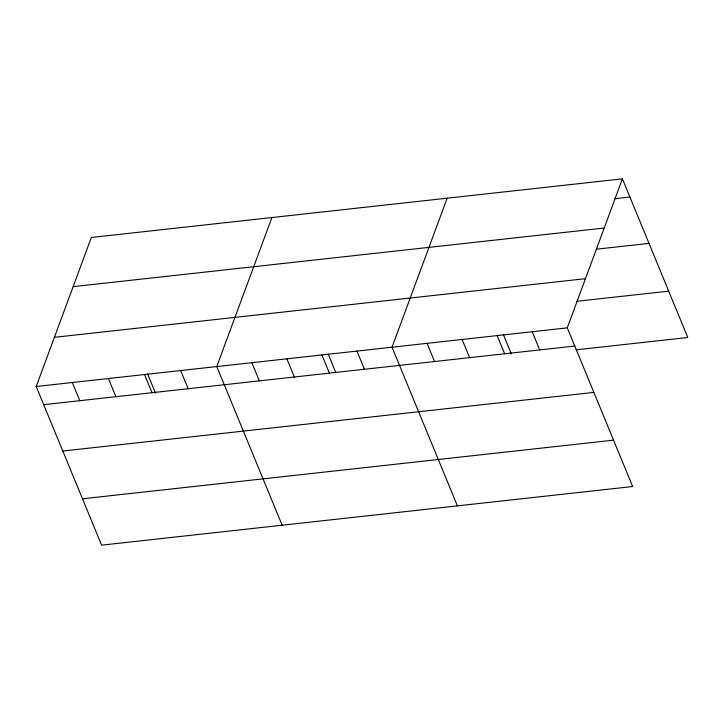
<?xml version="1.0" encoding="UTF-8"?>
<svg xmlns="http://www.w3.org/2000/svg" width="724" height="724" viewBox="0 0 724 724"><rect width="100%" height="100%" fill="white"/><g stroke="black" fill="none" stroke-linecap="round" stroke-linejoin="round"><path stroke-width="1.09" d="M622.405 178.846L567.263 327.863L632.658 486.519L101.595 545.154L36.2 386.498L91.342 237.481L622.405 178.846L687.8 337.502L576.078 349.837M271.907 217.553L216.766 366.561L282.152 525.217M447.161 198.195L392.01 347.212L457.405 505.868M614.567 198.72L629.898 197.028M73.142 286.659L604.214 228.024M596.431 249.192L649.012 243.382M54.4 337.321L585.463 278.686M576.684 301.302L668.695 291.148M36.2 386.498L567.263 327.863M43.693 404.68L574.756 346.045M62.798 451.034L593.861 392.399M82.482 498.8L613.554 440.156M532.212 331.728L539.706 349.909M503.406 334.678L511.307 353.828M497.162 335.601L504.655 353.783M462.111 339.475L469.604 357.647M427.06 343.339L434.554 361.52M356.959 351.077L364.453 369.258M328.162 354.036L335.637 372.172M321.909 354.95L329.411 373.132M286.867 358.823L294.36 377.005M251.816 362.688L259.31 380.869M180.647 370.552L188.14 388.725M147.596 373.973L155.488 393.114M144.538 374.534L152.031 392.716M108.428 378.525L115.921 396.707M72.31 382.507L79.803 400.689"/></g></svg>
